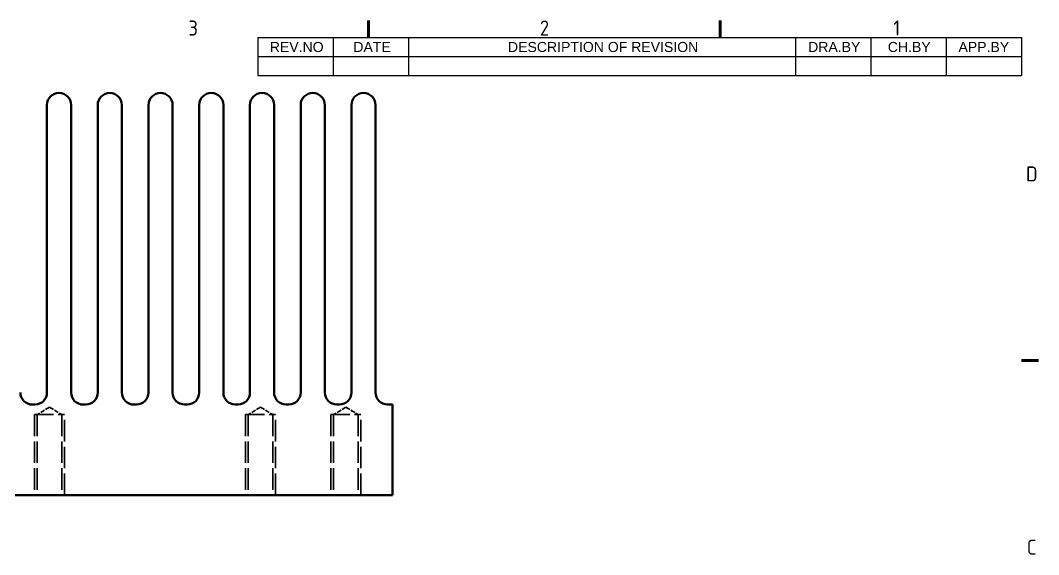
# Model space of a CAD drawing. Header units: millimetres. Extents: x 0 to 210, y 0 to 149.
# Drawn here: x 105.4 to 206.7, y 92.1 to 145.2 of the extents above; entities that cross this region are included whole.
import ezdxf

# ---------------------------------------------------------------- set-up
doc = ezdxf.new("R2010")
doc.units = ezdxf.units.MM
doc.header["$LTSCALE"] = 0.5
doc.linetypes.add('DASHED', pattern=[0.2067, 0.1654, -0.0413])
doc.layers.get('0').update_dxf_attribs({"lineweight": 25})
for name, color, linetype, lineweight in [('가려진 것(ISO)', 5, 'DASHED', 35), ('가시적인 것(ISO)', 7, 'Continuous', 50), ('경계(ISO)', 7, 'Continuous', 70), ('기호(ISO)', 7, 'Continuous', 25)]:
    doc.layers.add(name, color=color, linetype=linetype, lineweight=lineweight)
doc.styles.add('ISO ProportionalPSTEK', font='isocp.shx')
doc.styles.add('주 문자 (JIS)', font='arial.ttf')

# ---------------------------------------------------------------- blocks, each defined once
blk = doc.blocks.new('경계 Default Border')
at = {"layer": '경계(ISO)'}
for p, q in [((280, 287.0000076293945), (280, 290.4000091552734)), ((350, 287.0000076293945), (350, 290.4000091552734)), ((410, 222.7499961853027), (413.4000015258789, 222.7499961853027))]:
    blk.add_line(p, q, dxfattribs=at)
at = {"layer": '경계(ISO)', "color": 1, "char_height": 3.00000011920929, "attachment_point": 7, "style": 'ISO ProportionalPSTEK'}
for s, insert in [('3', (244.1685395229535, 287.3713945155963)), ('2', (314.127739416884, 287.3713945155963)), ('1', (384.4860661041481, 287.4)), ('D', (410.878270202895, 258.3463944559917)), ('C', (411.0445395201643, 184.0963944559917))]:
    blk.add_mtext(s, dxfattribs=dict(at, insert=insert))
blk = doc.blocks.new('리비전 내역')
at = {"layer": '기호(ISO)'}
for p, q in [((258, 287.0000076293945), (410, 287.0000076293945)), ((258, 287.0000076293945), (258, 283.2200075995922)), ((273, 287.0000076293945), (273, 283.2200075995922)), ((288, 287.0000076293945), (288, 283.2200075995922)), ((365, 287.0000076293945), (365, 283.2200075995922)), ((380, 287.0000076293945), (380, 283.2200075995922)), ((395, 287.0000076293945), (395, 283.2200075995922)), ((410, 287.0000076293945), (410, 283.2200075995922)), ((258, 283.2200075995922), (410, 283.2200075995922)), ((258, 283.2200075995922), (258, 279.4400075697899)), ((273, 283.2200075995922), (273, 279.4400075697899)), ((288, 283.2200075995922), (288, 279.4400075697899)), ((365, 283.2200075995922), (365, 279.4400075697899)), ((380, 283.2200075995922), (380, 279.4400075697899)), ((395, 283.2200075995922), (395, 279.4400075697899)), ((410, 283.2200075995922), (410, 279.4400075697899)), ((258, 279.4400075697899), (410, 279.4400075697899))]:
    blk.add_line(p, q, dxfattribs=at)
at = {"layer": '기호(ISO)', "color": 7, "char_height": 2.000000029802322, "attachment_point": 7, "style": '주 문자 (JIS)'}
for s, insert in [('REV.NO', (260.3729312729615, 284.0757088355161)), ('DATE', (276.9984664127512, 284.1100075995922)), ('DESCRIPTION OF REVISION', (307.7820035025758, 284.0757088355161)), ('DRA.BY', (367.5228565737885, 284.1100075995922)), ('CH.BY', (383.3750211560421, 284.0757088355161)), ('APP.BY', (397.4480195504761, 284.1100075995922))]:
    blk.add_mtext(s, dxfattribs=dict(at, insert=insert))

msp = doc.modelspace()

# ---------------------------------------------------------------- linework, layer by layer
at = {"layer": '가려진 것(ISO)', "ltscale": 5.464001178741455}
for p, q in [((108.2615181975404, 106.7172781467732), (107.0320181975404, 105.9785200156788)), ((108.2615181975404, 106.7172781467732), (109.4910181975404, 105.9785200156788)), ((129.2613881975409, 106.7172781467732), (128.0318881975409, 105.9785200156788)), ((129.2613881975409, 106.7172781467732), (130.4908881975409, 105.9785200156788)), ((137.7610781975415, 106.7172781467793), (136.5315781975415, 105.9785200156849)), ((137.7610781975415, 106.7172781467793), (138.9905781975415, 105.9785200156849))]:
    msp.add_line(p, q, dxfattribs=at)
at = {"layer": '가려진 것(ISO)', "ltscale": 25.80228996276855}
for p, q in [((106.7615181975404, 105.9785200156788), (106.7615181975404, 97.97852001567881)), ((107.0320181975404, 105.9785200156788), (107.0320181975404, 97.97852001567881)), ((109.4910181975404, 105.9785200156788), (109.4910181975404, 97.97852001567881)), ((109.7615181975404, 97.97852001567881), (109.7615181975404, 105.9785200156788)), ((127.7613881975409, 105.9785200156788), (127.7613881975409, 97.97852001567881)), ((128.0318881975409, 105.9785200156788), (128.0318881975409, 97.97852001567881)), ((130.4908881975409, 105.9785200156788), (130.4908881975409, 97.97852001567881)), ((130.7613881975409, 97.97852001567881), (130.7613881975409, 105.9785200156788)), ((136.2610781975415, 105.9785200156849), (136.2610781975415, 97.9785200156849)), ((136.5315781975415, 105.9785200156849), (136.5315781975415, 97.9785200156849)), ((138.9905781975415, 105.9785200156849), (138.9905781975415, 97.9785200156849)), ((139.2610781975415, 97.9785200156849), (139.2610781975415, 105.9785200156849))]:
    msp.add_line(p, q, dxfattribs=at)
at = {"layer": '가려진 것(ISO)', "ltscale": 22.79820442199707}
for p, q in [((106.7615181975404, 105.9785200156788), (109.7615181975404, 105.9785200156788)), ((127.7613881975409, 105.9785200156788), (130.7613881975409, 105.9785200156788)), ((136.2610781975415, 105.9785200156849), (139.2610781975415, 105.9785200156849))]:
    msp.add_line(p, q, dxfattribs=at)
at = {"layer": '가시적인 것(ISO)'}
for p, q in [((108.0114981975381, 136.7785200156862), (108.0114981975381, 108.1785200156862)), ((110.4114981975381, 108.1785200156862), (110.4114981975381, 136.7785200156862)), ((113.0614981975381, 136.7785200156862), (113.0614981975381, 108.1785200156862)), ((115.4614981975381, 108.1785200156862), (115.4614981975381, 136.7785200156862)), ((118.1114981975381, 136.7785200156862), (118.1114981975381, 108.1785200156862)), ((120.5114981975381, 108.1785200156862), (120.5114981975381, 136.7785200156862)), ((123.1614981975381, 136.7785200156862), (123.1614981975381, 108.1785200156862)), ((125.5614981975381, 108.1785200156862), (125.5614981975381, 136.7785200156862)), ((128.2114981975381, 136.7785200156862), (128.2114981975381, 108.1785200156862)), ((130.6114981975381, 108.1785200156862), (130.6114981975381, 136.7785200156862)), ((133.2614981975381, 136.7785200156862), (133.2614981975381, 108.1785200156862)), ((135.6614981975381, 108.1785200156862), (135.6614981975381, 136.7785200156862)), ((138.3114981975381, 136.7785200156862), (138.3114981975381, 108.1785200156862)), ((140.7114981975381, 108.1785200156862), (140.7114981975381, 136.7785200156862)), ((106.5614981975381, 106.9785200156862), (106.8114981975381, 106.9785200156862)), ((111.6114981975381, 106.9785200156862), (111.8614981975381, 106.9785200156862)), ((116.6614981975381, 106.9785200156862), (116.9114981975381, 106.9785200156862)), ((121.7114981975381, 106.9785200156862), (121.9614981975381, 106.9785200156862)), ((126.7614981975381, 106.9785200156862), (127.0114981975381, 106.9785200156862)), ((131.8114981975381, 106.9785200156862), (132.0614981975381, 106.9785200156862)), ((136.8614981975381, 106.9785200156862), (137.1114981975381, 106.9785200156862)), ((141.9114981975381, 106.9785200156862), (142.4114981975381, 106.9785200156862)), ((142.4114981975381, 97.97852001568623), (142.4114981975381, 106.9785200156862)), ((142.4114981975381, 97.97852001568623), (16.11149819753809, 97.9785200156862))]:
    msp.add_line(p, q, dxfattribs=at)
for centre, radius, start, end in [((109.2114981975381, 136.7785200156862), 1.199999999999997, 0, 180), ((114.2614981975381, 136.7785200156862), 1.199999999999997, 0, 180), ((119.3114981975381, 136.7785200156862), 1.200000000000001, 0, 180), ((124.3614981975381, 136.7785200156862), 1.200000000000001, 0, 180), ((129.4114981975381, 136.7785200156862), 1.200000000000001, 0, 180), ((134.4614981975381, 136.7785200156862), 1.200000000000001, 0, 180), ((139.5114981975381, 136.7785200156862), 1.200000000000001, 0, 180), ((106.5614981975381, 108.1785200156862), 1.199999999999992, 180, 270.0000000000008), ((106.8114981975381, 108.1785200156862), 1.200000000000008, 270, 0), ((111.6114981975381, 108.1785200156862), 1.199999999999992, 180, 270.0000000000008), ((111.8614981975381, 108.1785200156862), 1.200000000000008, 270, 0), ((116.6614981975381, 108.1785200156862), 1.199999999999992, 180, 270.0000000000008), ((116.9114981975381, 108.1785200156862), 1.200000000000008, 270, 0), ((121.7114981975381, 108.1785200156862), 1.20000000000001, 180, 270), ((121.9614981975381, 108.1785200156862), 1.199999999999994, 270, 0), ((126.7614981975381, 108.1785200156862), 1.20000000000001, 180, 270), ((127.0114981975381, 108.1785200156862), 1.199999999999994, 270, 0), ((131.8114981975381, 108.1785200156862), 1.20000000000001, 180, 270), ((132.0614981975381, 108.1785200156862), 1.199999999999994, 270, 0), ((136.8614981975381, 108.1785200156862), 1.20000000000001, 180, 270), ((137.1114981975381, 108.1785200156862), 1.199999999999994, 270, 0), ((141.9114981975381, 108.1785200156862), 1.20000000000001, 180, 270)]:
    msp.add_arc(centre, radius, start, end, dxfattribs=at)

# ---------------------------------------------------------------- block references
at = {"xscale": 0.5, "yscale": 0.5, "zscale": 0.5}
msp.add_blockref('경계 Default Border', (0, 0), dxfattribs=at)
at = {"layer": '기호(ISO)', "xscale": 0.5, "yscale": 0.5, "zscale": 0.5}
msp.add_blockref('리비전 내역', (0, 0), dxfattribs=at)

doc.saveas('drawing.dxf')
